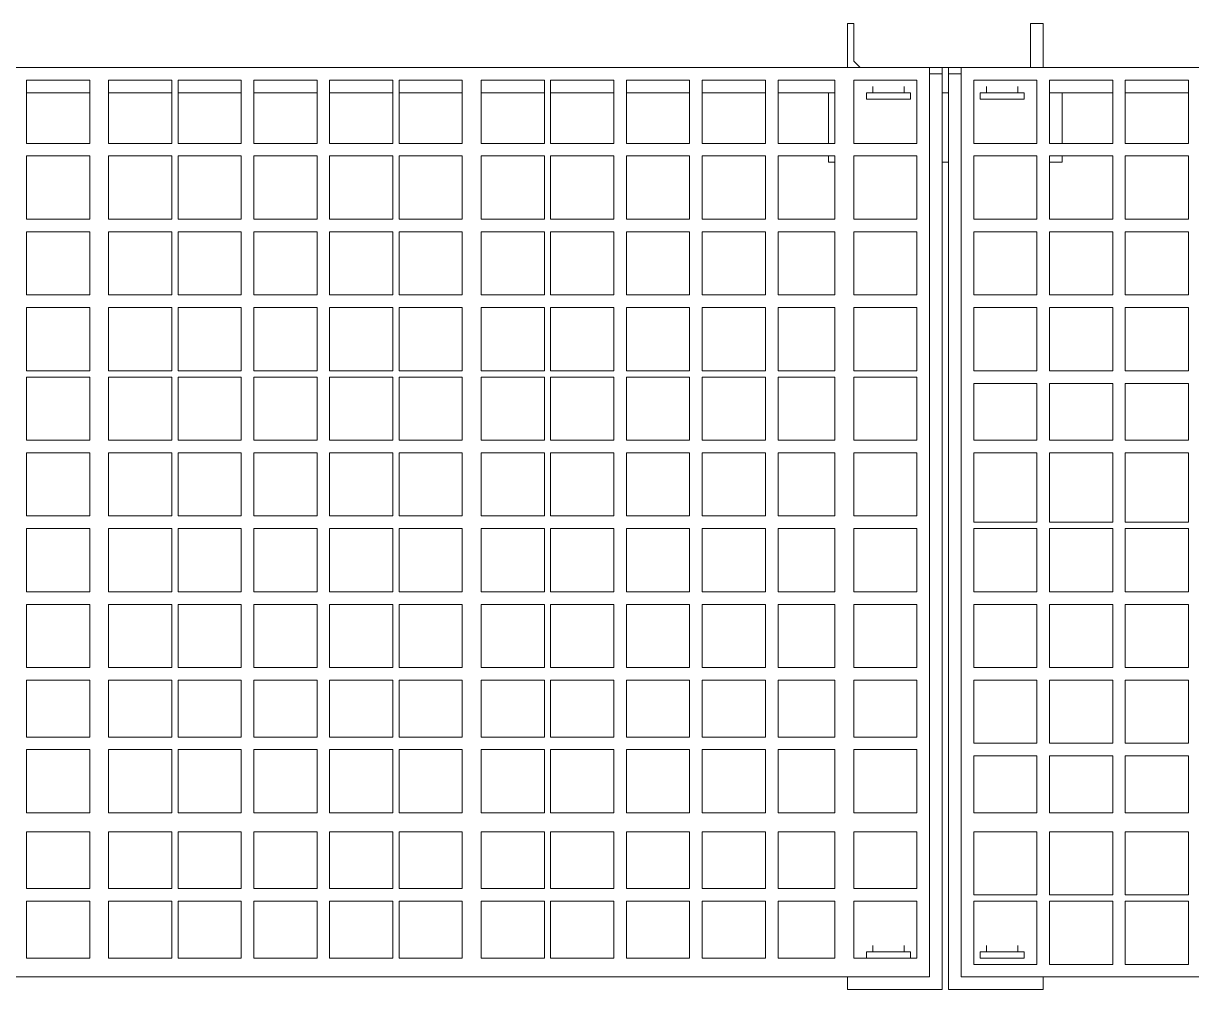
# Model space of a CAD drawing. Header units: metres. Extents: x -13194 to 152406, y -14653 to 29421.
# Drawn here: x 3888.8 to 3948.4, y 528.2 to 577.5 of the extents above; entities that cross this region are included whole.
import ezdxf

# ---------------------------------------------------------------- set-up
doc = ezdxf.new("R2010")
doc.units = ezdxf.units.M
doc.header["$LTSCALE"] = 100
doc.header["$MEASUREMENT"] = 0
doc.layers.get('0').update_dxf_attribs({"color": 9, "lineweight": 9})
doc.layers.add('32-ekipman', color=9, linetype='Continuous', lineweight=9)

# ---------------------------------------------------------------- blocks, each defined once
blk = doc.blocks.new('h')
for points in [[(181887.244, -16206.16), (181882.411, -16206.16)], [(181882.411, -16206.805), (181882.411, -16206.16)], [(181887.244, -16253.197), (181887.244, -16206.16)], [(181892.398, -16206.16), (181887.566, -16206.16)], [(181887.566, -16253.197), (181887.566, -16206.16)], [(181892.398, -16206.16), (181892.398, -16206.805)], [(181886.599, -16206.805), (181825.065, -16206.805)], [(181886.599, -16253.197), (181886.599, -16206.805)], [(181953.932, -16206.805), (181888.21, -16206.805)], [(181888.21, -16206.805), (181888.21, -16253.197)], [(181878.223, -16207.449), (181875.001, -16207.449)], [(181875.001, -16207.449), (181875.001, -16210.671)], [(181878.223, -16210.671), (181878.223, -16207.449)], [(181882.089, -16207.449), (181878.867, -16207.449)], [(181878.867, -16207.449), (181878.867, -16210.671)], [(181882.089, -16210.671), (181882.089, -16207.449)], [(181885.955, -16207.449), (181882.733, -16207.449)], [(181882.733, -16207.449), (181882.733, -16210.671)], [(181885.633, -16207.771), (181883.378, -16207.771)], [(181883.378, -16208.093), (181883.378, -16207.771)], [(181883.7, -16207.771), (181885.311, -16207.771)], [(181885.633, -16208.093), (181885.633, -16207.771)], [(181885.955, -16210.671), (181885.955, -16207.449)], [(181892.076, -16207.771), (181888.854, -16207.771)], [(181888.854, -16207.771), (181888.854, -16210.671)], [(181889.177, -16207.771), (181891.432, -16207.771)], [(181889.177, -16207.771), (181889.177, -16208.093)], [(181891.11, -16207.771), (181889.499, -16207.771)], [(181891.432, -16207.771), (181891.432, -16208.093)], [(181892.076, -16210.671), (181892.076, -16207.771)], [(181895.942, -16207.771), (181893.043, -16207.771)], [(181893.043, -16207.771), (181893.043, -16210.671)], [(181895.942, -16210.671), (181895.942, -16207.771)], [(181899.808, -16207.771), (181896.586, -16207.771)], [(181896.586, -16207.771), (181896.586, -16210.671)], [(181899.808, -16210.671), (181899.808, -16207.771)], [(181903.674, -16207.771), (181900.452, -16207.771)], [(181900.452, -16207.771), (181900.452, -16210.671)], [(181903.674, -16210.671), (181903.674, -16207.771)], [(181907.54, -16207.771), (181904.318, -16207.771)], [(181904.318, -16207.771), (181904.318, -16210.671)], [(181907.54, -16210.671), (181907.54, -16207.771)], [(181911.084, -16207.771), (181907.862, -16207.771)], [(181907.862, -16207.771), (181907.862, -16210.671)], [(181911.084, -16210.671), (181911.084, -16207.771)], [(181915.272, -16207.771), (181912.05, -16207.771)], [(181912.05, -16207.771), (181912.05, -16210.671)], [(181915.272, -16210.671), (181915.272, -16207.771)], [(181918.816, -16207.771), (181915.594, -16207.771)], [(181915.594, -16207.771), (181915.594, -16210.671)], [(181918.816, -16210.671), (181918.816, -16207.771)], [(181922.682, -16207.771), (181919.46, -16207.771)], [(181919.46, -16207.771), (181919.46, -16210.671)], [(181922.682, -16210.671), (181922.682, -16207.771)], [(181926.548, -16207.771), (181923.326, -16207.771)], [(181923.326, -16207.771), (181923.326, -16210.671)], [(181926.548, -16210.671), (181926.548, -16207.771)], [(181930.092, -16207.771), (181926.87, -16207.771)], [(181926.87, -16207.771), (181926.87, -16210.671)], [(181930.092, -16210.671), (181930.092, -16207.771)], [(181934.28, -16207.771), (181931.058, -16207.771)], [(181931.058, -16207.771), (181931.058, -16210.671)], [(181934.28, -16210.671), (181934.28, -16207.771)], [(181885.633, -16208.093), (181883.378, -16208.093)], [(181885.311, -16208.093), (181883.7, -16208.093)], [(181883.7, -16208.093), (181883.7, -16208.415)], [(181885.311, -16208.093), (181885.311, -16208.415)], [(181891.432, -16208.093), (181889.177, -16208.093)], [(181889.499, -16208.093), (181891.11, -16208.093)], [(181889.499, -16208.093), (181889.499, -16208.415)], [(181891.11, -16208.093), (181891.11, -16208.415)], [(181875.001, -16210.671), (181878.223, -16210.671)], [(181878.867, -16210.671), (181882.089, -16210.671)], [(181882.733, -16210.671), (181885.955, -16210.671)], [(181888.854, -16210.671), (181892.076, -16210.671)], [(181893.043, -16210.671), (181895.942, -16210.671)], [(181896.586, -16210.671), (181899.808, -16210.671)], [(181900.452, -16210.671), (181903.674, -16210.671)], [(181904.318, -16210.671), (181907.54, -16210.671)], [(181907.862, -16210.671), (181911.084, -16210.671)], [(181912.05, -16210.671), (181915.272, -16210.671)], [(181915.594, -16210.671), (181918.816, -16210.671)], [(181919.46, -16210.671), (181922.682, -16210.671)], [(181923.326, -16210.671), (181926.548, -16210.671)], [(181926.87, -16210.671), (181930.092, -16210.671)], [(181931.058, -16210.671), (181934.28, -16210.671)], [(181878.223, -16210.993), (181875.001, -16210.993)], [(181875.001, -16210.993), (181875.001, -16214.214)], [(181878.223, -16214.214), (181878.223, -16210.993)], [(181882.089, -16210.993), (181878.867, -16210.993)], [(181878.867, -16210.993), (181878.867, -16214.214)], [(181882.089, -16214.214), (181882.089, -16210.993)], [(181885.955, -16210.993), (181882.733, -16210.993)], [(181882.733, -16210.993), (181882.733, -16214.214)], [(181885.955, -16214.214), (181885.955, -16210.993)], [(181892.076, -16211.315), (181888.854, -16211.315)], [(181888.854, -16211.315), (181888.854, -16214.214)], [(181892.076, -16214.214), (181892.076, -16211.315)], [(181895.942, -16211.315), (181893.043, -16211.315)], [(181893.043, -16211.315), (181893.043, -16214.214)], [(181895.942, -16214.214), (181895.942, -16211.315)], [(181899.808, -16211.315), (181896.586, -16211.315)], [(181896.586, -16211.315), (181896.586, -16214.214)], [(181899.808, -16214.214), (181899.808, -16211.315)], [(181903.674, -16211.315), (181900.452, -16211.315)], [(181900.452, -16211.315), (181900.452, -16214.214)], [(181903.674, -16214.214), (181903.674, -16211.315)], [(181907.54, -16211.315), (181904.318, -16211.315)], [(181904.318, -16211.315), (181904.318, -16214.214)], [(181907.54, -16214.214), (181907.54, -16211.315)], [(181911.084, -16211.315), (181907.862, -16211.315)], [(181907.862, -16211.315), (181907.862, -16214.214)], [(181911.084, -16214.214), (181911.084, -16211.315)], [(181915.272, -16211.315), (181912.05, -16211.315)], [(181912.05, -16211.315), (181912.05, -16214.214)], [(181915.272, -16214.214), (181915.272, -16211.315)], [(181918.816, -16211.315), (181915.594, -16211.315)], [(181915.594, -16211.315), (181915.594, -16214.214)], [(181918.816, -16214.214), (181918.816, -16211.315)], [(181922.682, -16211.315), (181919.46, -16211.315)], [(181919.46, -16211.315), (181919.46, -16214.214)], [(181922.682, -16214.214), (181922.682, -16211.315)], [(181926.548, -16211.315), (181923.326, -16211.315)], [(181923.326, -16211.315), (181923.326, -16214.214)], [(181926.548, -16214.214), (181926.548, -16211.315)], [(181930.092, -16211.315), (181926.87, -16211.315)], [(181926.87, -16211.315), (181926.87, -16214.214)], [(181930.092, -16214.214), (181930.092, -16211.315)], [(181934.28, -16211.315), (181931.058, -16211.315)], [(181931.058, -16211.315), (181931.058, -16214.214)], [(181934.28, -16214.214), (181934.28, -16211.315)], [(181875.001, -16214.214), (181878.223, -16214.214)], [(181878.867, -16214.214), (181882.089, -16214.214)], [(181882.733, -16214.214), (181885.955, -16214.214)], [(181888.854, -16214.214), (181892.076, -16214.214)], [(181893.043, -16214.214), (181895.942, -16214.214)], [(181896.586, -16214.214), (181899.808, -16214.214)], [(181900.452, -16214.214), (181903.674, -16214.214)], [(181904.318, -16214.214), (181907.54, -16214.214)], [(181907.862, -16214.214), (181911.084, -16214.214)], [(181912.05, -16214.214), (181915.272, -16214.214)], [(181915.594, -16214.214), (181918.816, -16214.214)], [(181919.46, -16214.214), (181922.682, -16214.214)], [(181923.326, -16214.214), (181926.548, -16214.214)], [(181926.87, -16214.214), (181930.092, -16214.214)], [(181931.058, -16214.214), (181934.28, -16214.214)], [(181878.223, -16215.181), (181875.001, -16215.181)], [(181875.001, -16215.181), (181875.001, -16218.08)], [(181878.223, -16218.08), (181878.223, -16215.181)], [(181882.089, -16215.181), (181878.867, -16215.181)], [(181878.867, -16215.181), (181878.867, -16218.08)], [(181882.089, -16218.08), (181882.089, -16215.181)], [(181885.955, -16215.181), (181882.733, -16215.181)], [(181882.733, -16215.181), (181882.733, -16218.08)], [(181885.955, -16218.08), (181885.955, -16215.181)], [(181892.076, -16215.181), (181888.854, -16215.181)], [(181888.854, -16215.181), (181888.854, -16218.403)], [(181892.076, -16218.403), (181892.076, -16215.181)], [(181895.942, -16215.181), (181893.043, -16215.181)], [(181893.043, -16215.181), (181893.043, -16218.403)], [(181895.942, -16218.403), (181895.942, -16215.181)], [(181899.808, -16215.181), (181896.586, -16215.181)], [(181896.586, -16215.181), (181896.586, -16218.403)], [(181899.808, -16218.403), (181899.808, -16215.181)], [(181903.674, -16215.181), (181900.452, -16215.181)], [(181900.452, -16215.181), (181900.452, -16218.403)], [(181903.674, -16218.403), (181903.674, -16215.181)], [(181907.54, -16215.181), (181904.318, -16215.181)], [(181904.318, -16215.181), (181904.318, -16218.403)], [(181907.54, -16218.403), (181907.54, -16215.181)], [(181911.084, -16215.181), (181907.862, -16215.181)], [(181907.862, -16215.181), (181907.862, -16218.403)], [(181911.084, -16218.403), (181911.084, -16215.181)], [(181915.272, -16215.181), (181912.05, -16215.181)], [(181912.05, -16215.181), (181912.05, -16218.403)], [(181915.272, -16218.403), (181915.272, -16215.181)], [(181918.816, -16215.181), (181915.594, -16215.181)], [(181915.594, -16215.181), (181915.594, -16218.403)], [(181918.816, -16218.403), (181918.816, -16215.181)], [(181922.682, -16215.181), (181919.46, -16215.181)], [(181919.46, -16215.181), (181919.46, -16218.403)], [(181922.682, -16218.403), (181922.682, -16215.181)], [(181926.548, -16215.181), (181923.326, -16215.181)], [(181923.326, -16215.181), (181923.326, -16218.403)], [(181926.548, -16218.403), (181926.548, -16215.181)], [(181930.092, -16215.181), (181926.87, -16215.181)], [(181926.87, -16215.181), (181926.87, -16218.403)], [(181930.092, -16218.403), (181930.092, -16215.181)], [(181934.28, -16215.181), (181931.058, -16215.181)], [(181931.058, -16215.181), (181931.058, -16218.403)], [(181934.28, -16218.403), (181934.28, -16215.181)], [(181875.001, -16218.08), (181878.223, -16218.08)], [(181878.867, -16218.08), (181882.089, -16218.08)], [(181882.733, -16218.08), (181885.955, -16218.08)], [(181888.854, -16218.403), (181892.076, -16218.403)], [(181893.043, -16218.403), (181895.942, -16218.403)], [(181896.586, -16218.403), (181899.808, -16218.403)], [(181900.452, -16218.403), (181903.674, -16218.403)], [(181904.318, -16218.403), (181907.54, -16218.403)], [(181907.862, -16218.403), (181911.084, -16218.403)], [(181912.05, -16218.403), (181915.272, -16218.403)], [(181915.594, -16218.403), (181918.816, -16218.403)], [(181919.46, -16218.403), (181922.682, -16218.403)], [(181923.326, -16218.403), (181926.548, -16218.403)], [(181926.87, -16218.403), (181930.092, -16218.403)], [(181931.058, -16218.403), (181934.28, -16218.403)], [(181878.223, -16218.725), (181875.001, -16218.725)], [(181875.001, -16218.725), (181875.001, -16221.946)], [(181878.223, -16221.946), (181878.223, -16218.725)], [(181882.089, -16218.725), (181878.867, -16218.725)], [(181878.867, -16218.725), (181878.867, -16221.946)], [(181882.089, -16221.946), (181882.089, -16218.725)], [(181885.955, -16218.725), (181882.733, -16218.725)], [(181882.733, -16218.725), (181882.733, -16221.946)], [(181885.955, -16221.946), (181885.955, -16218.725)], [(181892.076, -16219.047), (181888.854, -16219.047)], [(181888.854, -16219.047), (181888.854, -16221.946)], [(181892.076, -16221.946), (181892.076, -16219.047)], [(181895.942, -16219.047), (181893.043, -16219.047)], [(181893.043, -16219.047), (181893.043, -16221.946)], [(181895.942, -16221.946), (181895.942, -16219.047)], [(181899.808, -16219.047), (181896.586, -16219.047)], [(181896.586, -16219.047), (181896.586, -16221.946)], [(181899.808, -16221.946), (181899.808, -16219.047)], [(181903.674, -16219.047), (181900.452, -16219.047)], [(181900.452, -16219.047), (181900.452, -16221.946)], [(181903.674, -16221.946), (181903.674, -16219.047)], [(181907.54, -16219.047), (181904.318, -16219.047)], [(181904.318, -16219.047), (181904.318, -16221.946)], [(181907.54, -16221.946), (181907.54, -16219.047)], [(181911.084, -16219.047), (181907.862, -16219.047)], [(181907.862, -16219.047), (181907.862, -16221.946)], [(181911.084, -16221.946), (181911.084, -16219.047)], [(181915.272, -16219.047), (181912.05, -16219.047)], [(181912.05, -16219.047), (181912.05, -16221.946)], [(181915.272, -16221.946), (181915.272, -16219.047)], [(181918.816, -16219.047), (181915.594, -16219.047)], [(181915.594, -16219.047), (181915.594, -16221.946)], [(181918.816, -16221.946), (181918.816, -16219.047)], [(181922.682, -16219.047), (181919.46, -16219.047)], [(181919.46, -16219.047), (181919.46, -16221.946)], [(181922.682, -16221.946), (181922.682, -16219.047)], [(181926.548, -16219.047), (181923.326, -16219.047)], [(181923.326, -16219.047), (181923.326, -16221.946)], [(181926.548, -16221.946), (181926.548, -16219.047)], [(181930.092, -16219.047), (181926.87, -16219.047)], [(181926.87, -16219.047), (181926.87, -16221.946)], [(181930.092, -16221.946), (181930.092, -16219.047)], [(181934.28, -16219.047), (181931.058, -16219.047)], [(181931.058, -16219.047), (181931.058, -16221.946)], [(181934.28, -16221.946), (181934.28, -16219.047)], [(181875.001, -16221.946), (181878.223, -16221.946)], [(181878.867, -16221.946), (181882.089, -16221.946)], [(181882.733, -16221.946), (181885.955, -16221.946)], [(181888.854, -16221.946), (181892.076, -16221.946)], [(181893.043, -16221.946), (181895.942, -16221.946)], [(181896.586, -16221.946), (181899.808, -16221.946)], [(181900.452, -16221.946), (181903.674, -16221.946)], [(181904.318, -16221.946), (181907.54, -16221.946)], [(181907.862, -16221.946), (181911.084, -16221.946)], [(181912.05, -16221.946), (181915.272, -16221.946)], [(181915.594, -16221.946), (181918.816, -16221.946)], [(181919.46, -16221.946), (181922.682, -16221.946)], [(181923.326, -16221.946), (181926.548, -16221.946)], [(181926.87, -16221.946), (181930.092, -16221.946)], [(181931.058, -16221.946), (181934.28, -16221.946)], [(181878.223, -16222.591), (181875.001, -16222.591)], [(181875.001, -16222.591), (181875.001, -16225.812)], [(181878.223, -16225.812), (181878.223, -16222.591)], [(181882.089, -16222.591), (181878.867, -16222.591)], [(181878.867, -16222.591), (181878.867, -16225.812)], [(181882.089, -16225.812), (181882.089, -16222.591)], [(181885.955, -16222.591), (181882.733, -16222.591)], [(181882.733, -16222.591), (181882.733, -16225.812)], [(181885.955, -16225.812), (181885.955, -16222.591)], [(181892.076, -16222.591), (181888.854, -16222.591)], [(181888.854, -16222.591), (181888.854, -16225.812)], [(181892.076, -16225.812), (181892.076, -16222.591)], [(181895.942, -16222.591), (181893.043, -16222.591)], [(181893.043, -16222.591), (181893.043, -16225.812)], [(181895.942, -16225.812), (181895.942, -16222.591)], [(181899.808, -16222.591), (181896.586, -16222.591)], [(181896.586, -16222.591), (181896.586, -16225.812)], [(181899.808, -16225.812), (181899.808, -16222.591)], [(181903.674, -16222.591), (181900.452, -16222.591)], [(181900.452, -16222.591), (181900.452, -16225.812)], [(181903.674, -16225.812), (181903.674, -16222.591)], [(181907.54, -16222.591), (181904.318, -16222.591)], [(181904.318, -16222.591), (181904.318, -16225.812)], [(181907.54, -16225.812), (181907.54, -16222.591)], [(181911.084, -16222.591), (181907.862, -16222.591)], [(181907.862, -16222.591), (181907.862, -16225.812)], [(181911.084, -16225.812), (181911.084, -16222.591)], [(181915.272, -16222.591), (181912.05, -16222.591)], [(181912.05, -16222.591), (181912.05, -16225.812)], [(181915.272, -16225.812), (181915.272, -16222.591)], [(181918.816, -16222.591), (181915.594, -16222.591)], [(181915.594, -16222.591), (181915.594, -16225.812)], [(181918.816, -16225.812), (181918.816, -16222.591)], [(181922.682, -16222.591), (181919.46, -16222.591)], [(181919.46, -16222.591), (181919.46, -16225.812)], [(181922.682, -16225.812), (181922.682, -16222.591)], [(181926.548, -16222.591), (181923.326, -16222.591)], [(181923.326, -16222.591), (181923.326, -16225.812)], [(181926.548, -16225.812), (181926.548, -16222.591)], [(181930.092, -16222.591), (181926.87, -16222.591)], [(181926.87, -16222.591), (181926.87, -16225.812)], [(181930.092, -16225.812), (181930.092, -16222.591)], [(181934.28, -16222.591), (181931.058, -16222.591)], [(181931.058, -16222.591), (181931.058, -16225.812)], [(181934.28, -16225.812), (181934.28, -16222.591)], [(181875.001, -16225.812), (181878.223, -16225.812)], [(181878.867, -16225.812), (181882.089, -16225.812)], [(181882.733, -16225.812), (181885.955, -16225.812)], [(181888.854, -16225.812), (181892.076, -16225.812)], [(181893.043, -16225.812), (181895.942, -16225.812)], [(181896.586, -16225.812), (181899.808, -16225.812)], [(181900.452, -16225.812), (181903.674, -16225.812)], [(181904.318, -16225.812), (181907.54, -16225.812)], [(181907.862, -16225.812), (181911.084, -16225.812)], [(181912.05, -16225.812), (181915.272, -16225.812)], [(181915.594, -16225.812), (181918.816, -16225.812)], [(181919.46, -16225.812), (181922.682, -16225.812)], [(181923.326, -16225.812), (181926.548, -16225.812)], [(181926.87, -16225.812), (181930.092, -16225.812)], [(181931.058, -16225.812), (181934.28, -16225.812)], [(181878.223, -16226.457), (181875.001, -16226.457)], [(181875.001, -16226.457), (181875.001, -16229.678)], [(181878.223, -16229.678), (181878.223, -16226.457)], [(181882.089, -16226.457), (181878.867, -16226.457)], [(181878.867, -16226.457), (181878.867, -16229.678)], [(181882.089, -16229.678), (181882.089, -16226.457)], [(181885.955, -16226.457), (181882.733, -16226.457)], [(181882.733, -16226.457), (181882.733, -16229.678)], [(181885.955, -16229.678), (181885.955, -16226.457)], [(181892.076, -16226.457), (181888.854, -16226.457)], [(181888.854, -16226.457), (181888.854, -16229.678)], [(181892.076, -16229.678), (181892.076, -16226.457)], [(181895.942, -16226.457), (181893.043, -16226.457)], [(181893.043, -16226.457), (181893.043, -16229.678)], [(181895.942, -16229.678), (181895.942, -16226.457)], [(181899.808, -16226.457), (181896.586, -16226.457)], [(181896.586, -16226.457), (181896.586, -16229.678)], [(181899.808, -16229.678), (181899.808, -16226.457)], [(181903.674, -16226.457), (181900.452, -16226.457)], [(181900.452, -16226.457), (181900.452, -16229.678)], [(181903.674, -16229.678), (181903.674, -16226.457)], [(181907.54, -16226.457), (181904.318, -16226.457)], [(181904.318, -16226.457), (181904.318, -16229.678)], [(181907.54, -16229.678), (181907.54, -16226.457)], [(181911.084, -16226.457), (181907.862, -16226.457)], [(181907.862, -16226.457), (181907.862, -16229.678)], [(181911.084, -16229.678), (181911.084, -16226.457)], [(181915.272, -16226.457), (181912.05, -16226.457)], [(181912.05, -16226.457), (181912.05, -16229.678)], [(181915.272, -16229.678), (181915.272, -16226.457)], [(181918.816, -16226.457), (181915.594, -16226.457)], [(181915.594, -16226.457), (181915.594, -16229.678)], [(181918.816, -16229.678), (181918.816, -16226.457)], [(181922.682, -16226.457), (181919.46, -16226.457)], [(181919.46, -16226.457), (181919.46, -16229.678)], [(181922.682, -16229.678), (181922.682, -16226.457)], [(181926.548, -16226.457), (181923.326, -16226.457)], [(181923.326, -16226.457), (181923.326, -16229.678)], [(181926.548, -16229.678), (181926.548, -16226.457)], [(181930.092, -16226.457), (181926.87, -16226.457)], [(181926.87, -16226.457), (181926.87, -16229.678)], [(181930.092, -16229.678), (181930.092, -16226.457)], [(181934.28, -16226.457), (181931.058, -16226.457)], [(181931.058, -16226.457), (181931.058, -16229.678)], [(181934.28, -16229.678), (181934.28, -16226.457)], [(181875.001, -16229.678), (181878.223, -16229.678)], [(181878.867, -16229.678), (181882.089, -16229.678)], [(181882.733, -16229.678), (181885.955, -16229.678)], [(181888.854, -16229.678), (181892.076, -16229.678)], [(181893.043, -16229.678), (181895.942, -16229.678)], [(181896.586, -16229.678), (181899.808, -16229.678)], [(181900.452, -16229.678), (181903.674, -16229.678)], [(181904.318, -16229.678), (181907.54, -16229.678)], [(181907.862, -16229.678), (181911.084, -16229.678)], [(181912.05, -16229.678), (181915.272, -16229.678)], [(181915.594, -16229.678), (181918.816, -16229.678)], [(181919.46, -16229.678), (181922.682, -16229.678)], [(181923.326, -16229.678), (181926.548, -16229.678)], [(181926.87, -16229.678), (181930.092, -16229.678)], [(181931.058, -16229.678), (181934.28, -16229.678)], [(181878.223, -16230.001), (181875.001, -16230.001)], [(181875.001, -16230.001), (181875.001, -16233.544)], [(181878.223, -16233.544), (181878.223, -16230.001)], [(181882.089, -16230.001), (181878.867, -16230.001)], [(181878.867, -16230.001), (181878.867, -16233.544)], [(181882.089, -16233.544), (181882.089, -16230.001)], [(181885.955, -16230.001), (181882.733, -16230.001)], [(181882.733, -16230.001), (181882.733, -16233.544)], [(181885.955, -16233.544), (181885.955, -16230.001)], [(181892.076, -16230.323), (181888.854, -16230.323)], [(181888.854, -16230.323), (181888.854, -16233.544)], [(181892.076, -16233.544), (181892.076, -16230.323)], [(181895.942, -16230.323), (181893.043, -16230.323)], [(181893.043, -16230.323), (181893.043, -16233.544)], [(181895.942, -16233.544), (181895.942, -16230.323)], [(181899.808, -16230.323), (181896.586, -16230.323)], [(181896.586, -16230.323), (181896.586, -16233.544)], [(181899.808, -16233.544), (181899.808, -16230.323)], [(181903.674, -16230.323), (181900.452, -16230.323)], [(181900.452, -16230.323), (181900.452, -16233.544)], [(181903.674, -16233.544), (181903.674, -16230.323)], [(181907.54, -16230.323), (181904.318, -16230.323)], [(181904.318, -16230.323), (181904.318, -16233.544)], [(181907.54, -16233.544), (181907.54, -16230.323)], [(181911.084, -16230.323), (181907.862, -16230.323)], [(181907.862, -16230.323), (181907.862, -16233.544)], [(181911.084, -16233.544), (181911.084, -16230.323)], [(181915.272, -16230.323), (181912.05, -16230.323)], [(181912.05, -16230.323), (181912.05, -16233.544)], [(181915.272, -16233.544), (181915.272, -16230.323)], [(181918.816, -16230.323), (181915.594, -16230.323)], [(181915.594, -16230.323), (181915.594, -16233.544)], [(181918.816, -16233.544), (181918.816, -16230.323)], [(181922.682, -16230.323), (181919.46, -16230.323)], [(181919.46, -16230.323), (181919.46, -16233.544)], [(181922.682, -16233.544), (181922.682, -16230.323)], [(181926.548, -16230.323), (181923.326, -16230.323)], [(181923.326, -16230.323), (181923.326, -16233.544)], [(181926.548, -16233.544), (181926.548, -16230.323)], [(181930.092, -16230.323), (181926.87, -16230.323)], [(181926.87, -16230.323), (181926.87, -16233.544)], [(181930.092, -16233.544), (181930.092, -16230.323)], [(181934.28, -16230.323), (181931.058, -16230.323)], [(181931.058, -16230.323), (181931.058, -16233.544)], [(181934.28, -16233.544), (181934.28, -16230.323)], [(181875.001, -16233.544), (181878.223, -16233.544)], [(181878.867, -16233.544), (181882.089, -16233.544)], [(181882.733, -16233.544), (181885.955, -16233.544)], [(181888.854, -16233.544), (181892.076, -16233.544)], [(181893.043, -16233.544), (181895.942, -16233.544)], [(181896.586, -16233.544), (181899.808, -16233.544)], [(181900.452, -16233.544), (181903.674, -16233.544)], [(181904.318, -16233.544), (181907.54, -16233.544)], [(181907.862, -16233.544), (181911.084, -16233.544)], [(181912.05, -16233.544), (181915.272, -16233.544)], [(181915.594, -16233.544), (181918.816, -16233.544)], [(181919.46, -16233.544), (181922.682, -16233.544)], [(181923.326, -16233.544), (181926.548, -16233.544)], [(181926.87, -16233.544), (181930.092, -16233.544)], [(181931.058, -16233.544), (181934.28, -16233.544)], [(181878.223, -16234.189), (181875.001, -16234.189)], [(181875.001, -16234.189), (181875.001, -16237.088)], [(181878.223, -16237.088), (181878.223, -16234.189)], [(181882.089, -16234.189), (181878.867, -16234.189)], [(181878.867, -16234.189), (181878.867, -16237.088)], [(181882.089, -16237.088), (181882.089, -16234.189)], [(181885.955, -16234.189), (181882.733, -16234.189)], [(181882.733, -16234.189), (181882.733, -16237.088)], [(181885.955, -16237.088), (181885.955, -16234.189)], [(181892.076, -16234.189), (181888.854, -16234.189)], [(181888.854, -16234.189), (181888.854, -16237.41)], [(181892.076, -16237.41), (181892.076, -16234.189)], [(181895.942, -16234.189), (181893.043, -16234.189)], [(181893.043, -16234.189), (181893.043, -16237.41)], [(181895.942, -16237.41), (181895.942, -16234.189)], [(181899.808, -16234.189), (181896.586, -16234.189)], [(181896.586, -16234.189), (181896.586, -16237.41)], [(181899.808, -16237.41), (181899.808, -16234.189)], [(181903.674, -16234.189), (181900.452, -16234.189)], [(181900.452, -16234.189), (181900.452, -16237.41)], [(181903.674, -16237.41), (181903.674, -16234.189)], [(181907.54, -16234.189), (181904.318, -16234.189)], [(181904.318, -16234.189), (181904.318, -16237.41)], [(181907.54, -16237.41), (181907.54, -16234.189)], [(181911.084, -16234.189), (181907.862, -16234.189)], [(181907.862, -16234.189), (181907.862, -16237.41)], [(181911.084, -16237.41), (181911.084, -16234.189)], [(181915.272, -16234.189), (181912.05, -16234.189)], [(181912.05, -16234.189), (181912.05, -16237.41)], [(181915.272, -16237.41), (181915.272, -16234.189)], [(181918.816, -16234.189), (181915.594, -16234.189)], [(181915.594, -16234.189), (181915.594, -16237.41)], [(181918.816, -16237.41), (181918.816, -16234.189)], [(181922.682, -16234.189), (181919.46, -16234.189)], [(181919.46, -16234.189), (181919.46, -16237.41)], [(181922.682, -16237.41), (181922.682, -16234.189)], [(181926.548, -16234.189), (181923.326, -16234.189)], [(181923.326, -16234.189), (181923.326, -16237.41)], [(181926.548, -16237.41), (181926.548, -16234.189)], [(181930.092, -16234.189), (181926.87, -16234.189)], [(181926.87, -16234.189), (181926.87, -16237.41)], [(181930.092, -16237.41), (181930.092, -16234.189)], [(181934.28, -16234.189), (181931.058, -16234.189)], [(181931.058, -16234.189), (181931.058, -16237.41)], [(181934.28, -16237.41), (181934.28, -16234.189)], [(181875.001, -16237.088), (181878.223, -16237.088)], [(181878.867, -16237.088), (181882.089, -16237.088)], [(181882.733, -16237.088), (181885.955, -16237.088)], [(181888.854, -16237.41), (181892.076, -16237.41)], [(181893.043, -16237.41), (181895.942, -16237.41)], [(181896.586, -16237.41), (181899.808, -16237.41)], [(181900.452, -16237.41), (181903.674, -16237.41)], [(181904.318, -16237.41), (181907.54, -16237.41)], [(181907.862, -16237.41), (181911.084, -16237.41)], [(181912.05, -16237.41), (181915.272, -16237.41)], [(181915.594, -16237.41), (181918.816, -16237.41)], [(181919.46, -16237.41), (181922.682, -16237.41)], [(181923.326, -16237.41), (181926.548, -16237.41)], [(181926.87, -16237.41), (181930.092, -16237.41)], [(181931.058, -16237.41), (181934.28, -16237.41)], [(181878.223, -16237.733), (181875.001, -16237.733)], [(181875.001, -16237.733), (181875.001, -16240.954)], [(181878.223, -16240.954), (181878.223, -16237.733)], [(181882.089, -16237.733), (181878.867, -16237.733)], [(181878.867, -16237.733), (181878.867, -16240.954)], [(181882.089, -16240.954), (181882.089, -16237.733)], [(181885.955, -16237.733), (181882.733, -16237.733)], [(181882.733, -16237.733), (181882.733, -16240.954)], [(181885.955, -16240.954), (181885.955, -16237.733)], [(181892.076, -16237.733), (181888.854, -16237.733)], [(181888.854, -16237.733), (181888.854, -16240.954)], [(181892.076, -16240.954), (181892.076, -16237.733)], [(181895.942, -16237.733), (181893.043, -16237.733)], [(181893.043, -16237.733), (181893.043, -16240.954)], [(181895.942, -16240.954), (181895.942, -16237.733)], [(181899.808, -16237.733), (181896.586, -16237.733)], [(181896.586, -16237.733), (181896.586, -16240.954)], [(181899.808, -16240.954), (181899.808, -16237.733)], [(181903.674, -16237.733), (181900.452, -16237.733)], [(181900.452, -16237.733), (181900.452, -16240.954)], [(181903.674, -16240.954), (181903.674, -16237.733)], [(181907.54, -16237.733), (181904.318, -16237.733)], [(181904.318, -16237.733), (181904.318, -16240.954)], [(181907.54, -16240.954), (181907.54, -16237.733)], [(181911.084, -16237.733), (181907.862, -16237.733)], [(181907.862, -16237.733), (181907.862, -16240.954)], [(181911.084, -16240.954), (181911.084, -16237.733)], [(181915.272, -16237.733), (181912.05, -16237.733)], [(181912.05, -16237.733), (181912.05, -16240.954)], [(181915.272, -16240.954), (181915.272, -16237.733)], [(181918.816, -16237.733), (181915.594, -16237.733)], [(181915.594, -16237.733), (181915.594, -16240.954)], [(181918.816, -16240.954), (181918.816, -16237.733)], [(181922.682, -16237.733), (181919.46, -16237.733)], [(181919.46, -16237.733), (181919.46, -16240.954)], [(181922.682, -16240.954), (181922.682, -16237.733)], [(181926.548, -16237.733), (181923.326, -16237.733)], [(181923.326, -16237.733), (181923.326, -16240.954)], [(181926.548, -16240.954), (181926.548, -16237.733)], [(181930.092, -16237.733), (181926.87, -16237.733)], [(181926.87, -16237.733), (181926.87, -16240.954)], [(181930.092, -16240.954), (181930.092, -16237.733)], [(181934.28, -16237.733), (181931.058, -16237.733)], [(181931.058, -16237.733), (181931.058, -16240.954)], [(181934.28, -16240.954), (181934.28, -16237.733)], [(181875.001, -16240.954), (181878.223, -16240.954)], [(181878.867, -16240.954), (181882.089, -16240.954)], [(181882.733, -16240.954), (181885.955, -16240.954)], [(181888.854, -16240.954), (181892.076, -16240.954)], [(181893.043, -16240.954), (181895.942, -16240.954)], [(181896.586, -16240.954), (181899.808, -16240.954)], [(181900.452, -16240.954), (181903.674, -16240.954)], [(181904.318, -16240.954), (181907.54, -16240.954)], [(181907.862, -16240.954), (181911.084, -16240.954)], [(181912.05, -16240.954), (181915.272, -16240.954)], [(181915.594, -16240.954), (181918.816, -16240.954)], [(181919.46, -16240.954), (181922.682, -16240.954)], [(181923.326, -16240.954), (181926.548, -16240.954)], [(181926.87, -16240.954), (181930.092, -16240.954)], [(181931.058, -16240.954), (181934.28, -16240.954)], [(181878.223, -16241.599), (181875.001, -16241.599)], [(181875.001, -16241.599), (181875.001, -16244.82)], [(181878.223, -16244.82), (181878.223, -16241.599)], [(181882.089, -16241.599), (181878.867, -16241.599)], [(181878.867, -16241.599), (181878.867, -16244.82)], [(181882.089, -16244.82), (181882.089, -16241.599)], [(181885.955, -16241.599), (181882.733, -16241.599)], [(181882.733, -16241.599), (181882.733, -16244.82)], [(181885.955, -16244.82), (181885.955, -16241.599)], [(181892.076, -16241.599), (181888.854, -16241.599)], [(181888.854, -16241.599), (181888.854, -16244.82)], [(181892.076, -16244.82), (181892.076, -16241.599)], [(181895.942, -16241.599), (181893.043, -16241.599)], [(181893.043, -16241.599), (181893.043, -16244.82)], [(181895.942, -16244.82), (181895.942, -16241.599)], [(181899.808, -16241.599), (181896.586, -16241.599)], [(181896.586, -16241.599), (181896.586, -16244.82)], [(181899.808, -16244.82), (181899.808, -16241.599)], [(181903.674, -16241.599), (181900.452, -16241.599)], [(181900.452, -16241.599), (181900.452, -16244.82)], [(181903.674, -16244.82), (181903.674, -16241.599)], [(181907.54, -16241.599), (181904.318, -16241.599)], [(181904.318, -16241.599), (181904.318, -16244.82)], [(181907.54, -16244.82), (181907.54, -16241.599)], [(181911.084, -16241.599), (181907.862, -16241.599)], [(181907.862, -16241.599), (181907.862, -16244.82)], [(181911.084, -16244.82), (181911.084, -16241.599)], [(181915.272, -16241.599), (181912.05, -16241.599)], [(181912.05, -16241.599), (181912.05, -16244.82)], [(181915.272, -16244.82), (181915.272, -16241.599)], [(181918.816, -16241.599), (181915.594, -16241.599)], [(181915.594, -16241.599), (181915.594, -16244.82)], [(181918.816, -16244.82), (181918.816, -16241.599)], [(181922.682, -16241.599), (181919.46, -16241.599)], [(181919.46, -16241.599), (181919.46, -16244.82)], [(181922.682, -16244.82), (181922.682, -16241.599)], [(181926.548, -16241.599), (181923.326, -16241.599)], [(181923.326, -16241.599), (181923.326, -16244.82)], [(181926.548, -16244.82), (181926.548, -16241.599)], [(181930.092, -16241.599), (181926.87, -16241.599)], [(181926.87, -16241.599), (181926.87, -16244.82)], [(181930.092, -16244.82), (181930.092, -16241.599)], [(181934.28, -16241.599), (181931.058, -16241.599)], [(181931.058, -16241.599), (181931.058, -16244.82)], [(181934.28, -16244.82), (181934.28, -16241.599)], [(181875.001, -16244.82), (181878.223, -16244.82)], [(181878.867, -16244.82), (181882.089, -16244.82)], [(181882.733, -16244.82), (181885.955, -16244.82)], [(181888.854, -16244.82), (181892.076, -16244.82)], [(181893.043, -16244.82), (181895.942, -16244.82)], [(181896.586, -16244.82), (181899.808, -16244.82)], [(181900.452, -16244.82), (181903.674, -16244.82)], [(181904.318, -16244.82), (181907.54, -16244.82)], [(181907.862, -16244.82), (181911.084, -16244.82)], [(181912.05, -16244.82), (181915.272, -16244.82)], [(181915.594, -16244.82), (181918.816, -16244.82)], [(181919.46, -16244.82), (181922.682, -16244.82)], [(181923.326, -16244.82), (181926.548, -16244.82)], [(181926.87, -16244.82), (181930.092, -16244.82)], [(181931.058, -16244.82), (181934.28, -16244.82)], [(181878.223, -16245.465), (181875.001, -16245.465)], [(181875.001, -16245.465), (181875.001, -16248.686)], [(181878.223, -16248.686), (181878.223, -16245.465)], [(181882.089, -16245.465), (181878.867, -16245.465)], [(181878.867, -16245.465), (181878.867, -16248.686)], [(181882.089, -16248.686), (181882.089, -16245.465)], [(181885.955, -16245.465), (181882.733, -16245.465)], [(181882.733, -16245.465), (181882.733, -16248.686)], [(181885.955, -16248.686), (181885.955, -16245.465)], [(181892.076, -16245.465), (181888.854, -16245.465)], [(181888.854, -16245.465), (181888.854, -16248.686)], [(181892.076, -16248.686), (181892.076, -16245.465)], [(181895.942, -16245.465), (181893.043, -16245.465)], [(181893.043, -16245.465), (181893.043, -16248.686)], [(181895.942, -16248.686), (181895.942, -16245.465)], [(181899.808, -16245.465), (181896.586, -16245.465)], [(181896.586, -16245.465), (181896.586, -16248.686)], [(181899.808, -16248.686), (181899.808, -16245.465)], [(181903.674, -16245.465), (181900.452, -16245.465)], [(181900.452, -16245.465), (181900.452, -16248.686)], [(181903.674, -16248.686), (181903.674, -16245.465)], [(181907.54, -16245.465), (181904.318, -16245.465)], [(181904.318, -16245.465), (181904.318, -16248.686)], [(181907.54, -16248.686), (181907.54, -16245.465)], [(181911.084, -16245.465), (181907.862, -16245.465)], [(181907.862, -16245.465), (181907.862, -16248.686)], [(181911.084, -16248.686), (181911.084, -16245.465)], [(181915.272, -16245.465), (181912.05, -16245.465)], [(181912.05, -16245.465), (181912.05, -16248.686)], [(181915.272, -16248.686), (181915.272, -16245.465)], [(181918.816, -16245.465), (181915.594, -16245.465)], [(181915.594, -16245.465), (181915.594, -16248.686)], [(181918.816, -16248.686), (181918.816, -16245.465)], [(181922.682, -16245.465), (181919.46, -16245.465)], [(181919.46, -16245.465), (181919.46, -16248.686)], [(181922.682, -16248.686), (181922.682, -16245.465)], [(181926.548, -16245.465), (181923.326, -16245.465)], [(181923.326, -16245.465), (181923.326, -16248.686)], [(181926.548, -16248.686), (181926.548, -16245.465)], [(181930.092, -16245.465), (181926.87, -16245.465)], [(181926.87, -16245.465), (181926.87, -16248.686)], [(181930.092, -16248.686), (181930.092, -16245.465)], [(181934.28, -16245.465), (181931.058, -16245.465)], [(181931.058, -16245.465), (181931.058, -16248.686)], [(181934.28, -16248.686), (181934.28, -16245.465)], [(181881.445, -16248.364), (181882.089, -16248.364)], [(181881.445, -16248.686), (181881.445, -16248.364)], [(181887.244, -16248.364), (181887.566, -16248.364)], [(181893.043, -16248.364), (181893.365, -16248.364)], [(181893.365, -16248.364), (181893.365, -16248.686)], [(181875.001, -16248.686), (181878.223, -16248.686)], [(181878.867, -16248.686), (181882.089, -16248.686)], [(181882.733, -16248.686), (181885.955, -16248.686)], [(181888.854, -16248.686), (181892.076, -16248.686)], [(181893.043, -16248.686), (181895.942, -16248.686)], [(181896.586, -16248.686), (181899.808, -16248.686)], [(181900.452, -16248.686), (181903.674, -16248.686)], [(181904.318, -16248.686), (181907.54, -16248.686)], [(181907.862, -16248.686), (181911.084, -16248.686)], [(181912.05, -16248.686), (181915.272, -16248.686)], [(181915.594, -16248.686), (181918.816, -16248.686)], [(181919.46, -16248.686), (181922.682, -16248.686)], [(181923.326, -16248.686), (181926.548, -16248.686)], [(181926.87, -16248.686), (181930.092, -16248.686)], [(181931.058, -16248.686), (181934.28, -16248.686)], [(181878.223, -16249.331), (181875.001, -16249.331)], [(181875.001, -16249.331), (181875.001, -16252.552)], [(181878.223, -16252.552), (181878.223, -16249.331)], [(181882.089, -16249.331), (181878.867, -16249.331)], [(181878.867, -16249.331), (181878.867, -16252.552)], [(181881.445, -16251.908), (181881.445, -16249.331)], [(181882.089, -16252.552), (181882.089, -16249.331)], [(181885.955, -16249.331), (181882.733, -16249.331)], [(181882.733, -16249.331), (181882.733, -16252.552)], [(181885.955, -16252.552), (181885.955, -16249.331)], [(181892.076, -16249.331), (181888.854, -16249.331)], [(181888.854, -16249.331), (181888.854, -16252.552)], [(181892.076, -16252.552), (181892.076, -16249.331)], [(181895.942, -16249.331), (181893.043, -16249.331)], [(181893.043, -16249.331), (181893.043, -16252.552)], [(181893.365, -16249.331), (181893.365, -16251.908)], [(181895.942, -16252.552), (181895.942, -16249.331)], [(181899.808, -16249.331), (181896.586, -16249.331)], [(181896.586, -16249.331), (181896.586, -16252.552)], [(181899.808, -16252.552), (181899.808, -16249.331)], [(181903.674, -16249.331), (181900.452, -16249.331)], [(181900.452, -16249.331), (181900.452, -16252.552)], [(181903.674, -16252.552), (181903.674, -16249.331)], [(181907.54, -16249.331), (181904.318, -16249.331)], [(181904.318, -16249.331), (181904.318, -16252.552)], [(181907.54, -16252.552), (181907.54, -16249.331)], [(181911.084, -16249.331), (181907.862, -16249.331)], [(181907.862, -16249.331), (181907.862, -16252.552)], [(181911.084, -16252.552), (181911.084, -16249.331)], [(181915.272, -16249.331), (181912.05, -16249.331)], [(181912.05, -16249.331), (181912.05, -16252.552)], [(181915.272, -16252.552), (181915.272, -16249.331)], [(181918.816, -16249.331), (181915.594, -16249.331)], [(181915.594, -16249.331), (181915.594, -16252.552)], [(181918.816, -16252.552), (181918.816, -16249.331)], [(181922.682, -16249.331), (181919.46, -16249.331)], [(181919.46, -16249.331), (181919.46, -16252.552)], [(181922.682, -16252.552), (181922.682, -16249.331)], [(181926.548, -16249.331), (181923.326, -16249.331)], [(181923.326, -16249.331), (181923.326, -16252.552)], [(181926.548, -16252.552), (181926.548, -16249.331)], [(181930.092, -16249.331), (181926.87, -16249.331)], [(181926.87, -16249.331), (181926.87, -16252.552)], [(181930.092, -16252.552), (181930.092, -16249.331)], [(181934.28, -16249.331), (181931.058, -16249.331)], [(181931.058, -16249.331), (181931.058, -16252.552)], [(181934.28, -16252.552), (181934.28, -16249.331)], [(181878.223, -16251.908), (181875.001, -16251.908)], [(181882.089, -16251.908), (181878.867, -16251.908)], [(181885.633, -16251.586), (181883.378, -16251.586)], [(181883.378, -16251.908), (181883.378, -16251.586)], [(181885.633, -16251.908), (181883.378, -16251.908)], [(181883.7, -16251.586), (181885.311, -16251.586)], [(181885.311, -16251.908), (181883.7, -16251.908)], [(181883.7, -16251.908), (181883.7, -16252.23)], [(181885.311, -16251.908), (181885.311, -16252.23)], [(181885.633, -16251.908), (181885.633, -16251.586)], [(181887.566, -16251.908), (181887.244, -16251.908)], [(181889.177, -16251.586), (181891.432, -16251.586)], [(181889.177, -16251.586), (181889.177, -16251.908)], [(181891.432, -16251.908), (181889.177, -16251.908)], [(181891.11, -16251.586), (181889.499, -16251.586)], [(181889.499, -16251.908), (181891.11, -16251.908)], [(181889.499, -16251.908), (181889.499, -16252.23)], [(181891.11, -16251.908), (181891.11, -16252.23)], [(181891.432, -16251.586), (181891.432, -16251.908)], [(181895.942, -16251.908), (181893.043, -16251.908)], [(181899.808, -16251.908), (181896.586, -16251.908)], [(181903.674, -16251.908), (181900.452, -16251.908)], [(181907.54, -16251.908), (181904.318, -16251.908)], [(181911.084, -16251.908), (181907.862, -16251.908)], [(181915.272, -16251.908), (181912.05, -16251.908)], [(181918.816, -16251.908), (181915.594, -16251.908)], [(181922.682, -16251.908), (181919.46, -16251.908)], [(181926.548, -16251.908), (181923.326, -16251.908)], [(181930.092, -16251.908), (181926.87, -16251.908)], [(181934.28, -16251.908), (181931.058, -16251.908)], [(181875.001, -16252.552), (181878.223, -16252.552)], [(181878.867, -16252.552), (181882.089, -16252.552)], [(181882.733, -16252.552), (181885.955, -16252.552)], [(181886.599, -16252.874), (181887.244, -16252.874)], [(181887.566, -16252.874), (181888.21, -16252.874)], [(181888.854, -16252.552), (181892.076, -16252.552)], [(181893.043, -16252.552), (181895.942, -16252.552)], [(181896.586, -16252.552), (181899.808, -16252.552)], [(181900.452, -16252.552), (181903.674, -16252.552)], [(181904.318, -16252.552), (181907.54, -16252.552)], [(181907.862, -16252.552), (181911.084, -16252.552)], [(181912.05, -16252.552), (181915.272, -16252.552)], [(181915.594, -16252.552), (181918.816, -16252.552)], [(181919.46, -16252.552), (181922.682, -16252.552)], [(181923.326, -16252.552), (181926.548, -16252.552)], [(181926.87, -16252.552), (181930.092, -16252.552)], [(181931.058, -16252.552), (181934.28, -16252.552)], [(181825.065, -16253.197), (181886.599, -16253.197)], [(181882.411, -16253.197), (181829.254, -16253.197)], [(181882.411, -16255.452), (181882.411, -16253.197)], [(181882.411, -16253.519), (181882.411, -16253.197), (181882.733, -16253.197)], [(181892.076, -16253.197), (181883.055, -16253.197)], [(181883.055, -16253.519), (181883.055, -16253.197), (181883.7, -16253.197)], [(181883.055, -16253.519), (181883.055, -16255.452)], [(181887.244, -16253.197), (181883.7, -16253.197)], [(181887.566, -16253.197), (181891.432, -16253.197)], [(181888.21, -16253.197), (181953.932, -16253.197)], [(181892.076, -16253.519), (181891.754, -16253.197), (181891.432, -16253.197)], [(181892.398, -16253.519), (181892.398, -16253.197), (181892.076, -16253.197)], [(181892.076, -16255.452), (181892.076, -16253.519)], [(181949.744, -16253.197), (181892.398, -16253.197)], [(181892.398, -16253.197), (181892.398, -16255.452)], [(181883.055, -16255.452), (181882.411, -16255.452)], [(181892.398, -16255.452), (181892.076, -16255.452)]]:
    blk.add_lwpolyline(points)
blk = doc.blocks.new('2.bod.Mimari')
at = {"layer": '32-ekipman', "ltscale": 2, "rotation": 180}
blk.add_blockref('h', (185823.255, -24307.965), dxfattribs=at)

msp = doc.modelspace()

# ---------------------------------------------------------------- block references
msp.add_blockref('2.bod.Mimari', (0, 8630))

doc.saveas('drawing.dxf')
